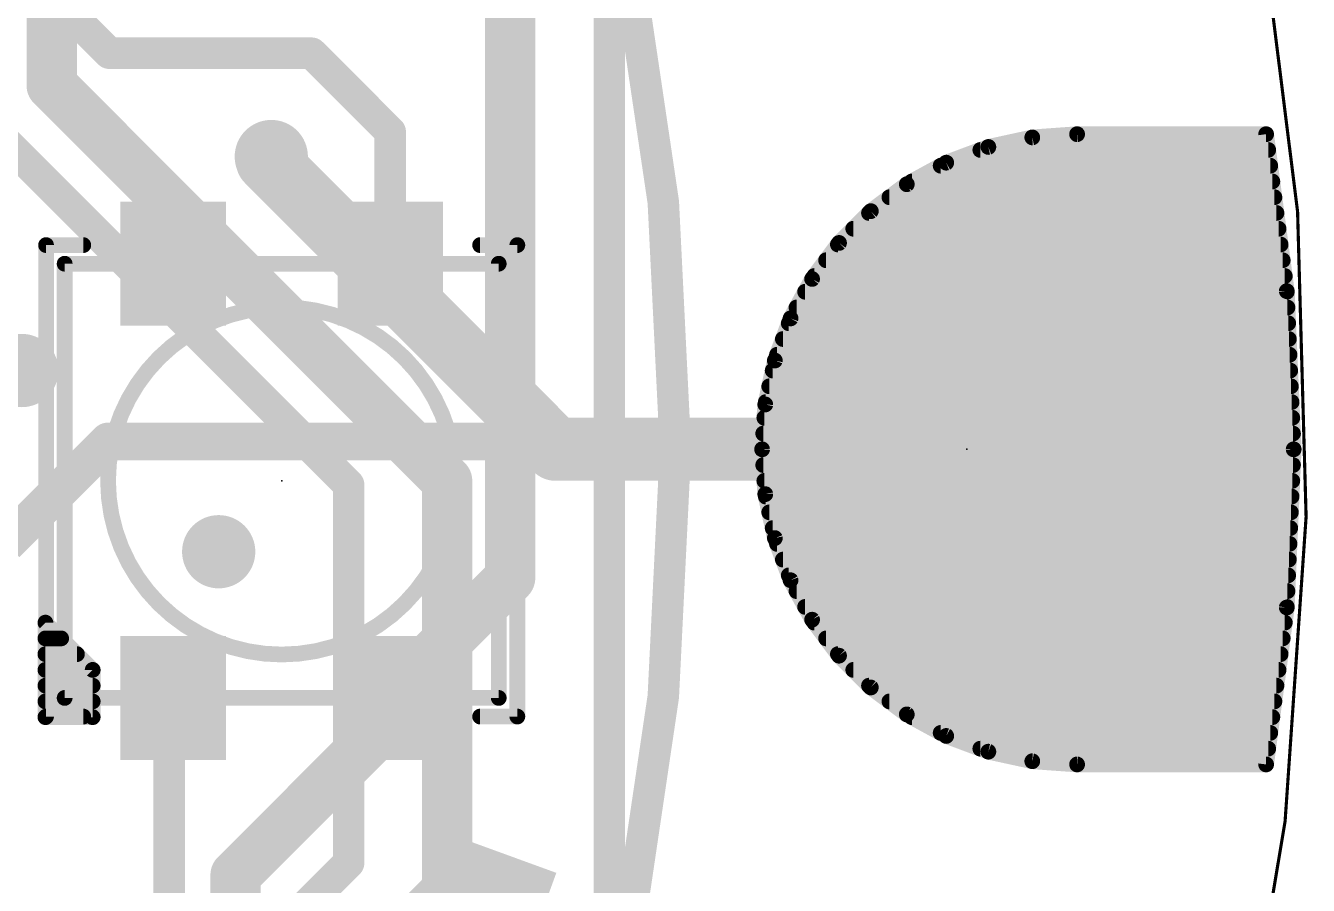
# Model space of a CAD drawing. Extents: x -25.4 to 25.4, y -26.7 to 25.8.
# Drawn here: x 15.08 to 25.42, y -3.51 to 3.41 of the extents above; entities that cross this region are included whole.
import ezdxf

# ---------------------------------------------------------------- set-up
doc = ezdxf.new("R2010")
doc.units = 0
for name, color, linetype in [('1', 12, 'CONTINUOUS'), ('16', 5, 'CONTINUOUS'), ('17', 110, 'CONTINUOUS'), ('18', 110, 'CONTINUOUS'), ('20', 53, 'CONTINUOUS'), ('21', 53, 'CONTINUOUS'), ('23', 53, 'CONTINUOUS'), ('51', 53, 'CONTINUOUS')]:
    doc.layers.add(name, color=color, linetype=linetype)

# ---------------------------------------------------------------- blocks, each defined once
blk = doc.blocks.new('ROUNDP')
at = {"const_width": 0.5}
blk.add_lwpolyline([(0, -0.25, 1), (0, 0.25, 1), (0, -0.25)], format="xyb", dxfattribs=at)
blk = doc.blocks.new('RECT')
blk.add_solid([(-0.5, -0.5), (0.5, -0.5), (-0.5, 0.5), (0.5, 0.5)])
blk = doc.blocks.new('ROUNDV')
at = {"const_width": 0.5}
blk.add_lwpolyline([(0, -0.25, 1), (0, 0.25, 1), (0, -0.25)], format="xyb", dxfattribs=at)

msp = doc.modelspace()

# ---------------------------------------------------------------- linework, layer by layer
at = {"layer": '1'}
for points, const_width in [([(20.32, 0, 0.4142), (0, 20.32)], 0.254), ([(15.7556, 3.2563, 1), (15.7556, 3.1293)], 0.127), ([(17.4312, 3.2377, 1), (17.3414, 3.1479)], 0.127), ([(17.3863, 3.1293, 1), (17.3863, 3.2563)], 0.127), ([(15.7107, 3.1479, 1), (15.8005, 3.2377)], 0.127), ([(18.0835, 2.5591, 1), (17.9565, 2.5591)], 0.127), ([(17.9751, 2.5142, 1), (18.0649, 2.604)], 0.127), ([(23.5585, 2.5718, 1), (23.5585, 2.5082)], 0.0635), ([(23.5608, 2.5083, 1), (23.5562, 2.5717)], 0.0635), ([(25.114, 2.5441, 1), (25.051, 2.5359)], 0.0635), ([(25.0825, 2.5082, 1), (25.0825, 2.5718)], 0.0635), ([(22.8362, 2.4681, 1), (22.8496, 2.4061)], 0.0635), ([(22.854, 2.4074, 1), (22.8318, 2.4669)], 0.0635), ([(23.1948, 2.5458, 1), (23.1993, 2.4825)], 0.0635), ([(23.2038, 2.4831, 1), (23.1903, 2.5452)], 0.0635), ([(22.7783, 2.4448, 1), (22.7783, 2.3813)], 0.0635), ([(25.0992, 2.3813, 1), (25.0992, 2.4448)], 0.0635), ([(22.4585, 2.3178, 1), (22.4585, 2.2542)], 0.0635), ([(22.4923, 2.3402, 1), (22.5144, 2.2807)], 0.0635), ([(22.5186, 2.2826, 1), (22.4881, 2.3383)], 0.0635), ([(25.1159, 2.2542, 1), (25.1159, 2.3178)], 0.0635), ([(22.1701, 2.1647, 1), (22.2005, 2.1089)], 0.0635), ([(22.2043, 2.1114, 1), (22.1662, 2.1622)], 0.0635), ([(22.226, 2.1908, 1), (22.226, 2.1273)], 0.0635), ([(25.1327, 2.1273, 1), (25.1327, 2.1908)], 0.0635), ([(22.0453, 2.0638, 1), (22.0453, 2.0002)], 0.0635), ([(25.1494, 2.0002, 1), (25.1494, 2.0638)], 0.0635), ([(21.8805, 1.9367, 1), (21.8805, 1.8733)], 0.0635), ([(21.8761, 1.945, 1), (21.9142, 1.8942)], 0.0635), ([(21.9176, 1.8972, 1), (21.8727, 1.9421)], 0.0635), ([(25.1661, 1.8733, 1), (25.1661, 1.9367)], 0.0635), ([(21.7536, 1.8097, 1), (21.7536, 1.7463)], 0.0635), ([(25.1828, 1.7463, 1), (25.1828, 1.8097)], 0.0635), ([(21.6297, 1.6827, 1), (21.6297, 1.6193)], 0.0635), ([(21.6164, 1.6858, 1), (21.6613, 1.6409)], 0.0635), ([(21.6643, 1.6443, 1), (21.6135, 1.6824)], 0.0635), ([(25.1995, 1.6193, 1), (25.1995, 1.6827)], 0.0635), ([(17.9565, 1.496, 1), (18.0835, 1.496)], 0.127), ([(21.5346, 1.5557, 1), (21.5346, 1.4923)], 0.0635), ([(25.2163, 1.4923, 1), (25.2163, 1.5557)], 0.0635), ([(21.4395, 1.4287, 1), (21.4395, 1.3653)], 0.0635), ([(25.233, 1.3653, 1), (25.233, 1.4287)], 0.0635), ([(21.3963, 1.3923, 1), (21.4471, 1.3542)], 0.0635), ([(21.4496, 1.358, 1), (21.3938, 1.3884)], 0.0635), ([(21.3653, 1.3017, 1), (21.3653, 1.2383)], 0.0635), ([(25.2808, 1.2762, 1), (25.2173, 1.2735)], 0.0635), ([(25.2176, 1.2707, 1), (25.2805, 1.279)], 0.0635), ([(25.2493, 1.2383, 1), (25.2493, 1.3017)], 0.0635), ([(21.296, 1.1747, 1), (21.296, 1.1113)], 0.0635), ([(25.2548, 1.1113, 1), (25.2548, 1.1747)], 0.0635), ([(21.2334, 1.0477, 1), (21.2334, 0.9843)], 0.0635), ([(21.2202, 1.0704, 1), (21.2759, 1.0399)], 0.0635), ([(21.2778, 1.0441, 1), (21.2183, 1.0662)], 0.0635), ([(25.2604, 0.9843, 1), (25.2604, 1.0477)], 0.0635), ([(21.1861, 0.9207, 1), (21.1861, 0.8573)], 0.0635), ([(25.2659, 0.8573, 1), (25.2659, 0.9207)], 0.0635), ([(21.0916, 0.7267, 1), (21.1511, 0.7045)], 0.0635), ([(21.1524, 0.7089, 1), (21.0904, 0.7223)], 0.0635), ([(21.1387, 0.7937, 1), (21.1387, 0.7303)], 0.0635), ([(25.2715, 0.7303, 1), (25.2715, 0.7937)], 0.0635), ([(21.1039, 0.6667, 1), (21.1039, 0.6033)], 0.0635), ([(25.277, 0.6033, 1), (25.277, 0.6667)], 0.0635), ([(21.0762, 0.5397, 1), (21.0762, 0.4763)], 0.0635), ([(25.2825, 0.4763, 1), (25.2825, 0.5397)], 0.0635), ([(21.076, 0.3592, 1), (21.0127, 0.3637)], 0.0635), ([(21.0486, 0.4128, 1), (21.0486, 0.3493)], 0.0635), ([(25.2881, 0.3493, 1), (25.2881, 0.4128)], 0.0635), ([(21.0367, 0.2858, 1), (21.0367, 0.2223)], 0.0635), ([(21.0133, 0.3682, 1), (21.0754, 0.3547)], 0.0635), ([(25.2936, 0.2223, 1), (25.2936, 0.2858)], 0.0635), ([(15.748, 0.1397, 1), (15.748, -0.0127)], 0.1524), ([(15.8019, 0.0096, 1), (15.6941, 0.1174)], 0.1524), ([(19.0881, 0.0635, 1), (18.8849, 0.0635)], 0.2032), ([(18.9865, -0.0127, 1), (18.9865, 0.1397)], 0.1524), ([(0, -20.32, 0.4142), (20.32, 0)], 0.254), ([(18.8849, 0.0635, 1), (19.0881, 0.0635)], 0.2032), ([(20.3835, 0, 1), (20.2565, 0)], 0.127), ([(21.0276, 0.1588, 1), (21.0276, 0.0953)], 0.0635), ([(25.2992, 0.0953, 1), (25.2992, 0.1588)], 0.0635), ([(20.2565, 0, 1), (20.3835, 0)], 0.127), ([(21.0502, 0.0023, 1), (20.9868, -0.0023)], 0.0635), ([(21.0185, 0.0318, 1), (21.0185, -0.0318)], 0.0635), ([(20.9868, 0.0023, 1), (21.0502, -0.0023)], 0.0635), ([(25.3364, -0.0014, 1), (25.273, 0.0014)], 0.0635), ([(25.273, -0.0014, 1), (25.3364, 0.0014)], 0.0635), ([(25.3047, -0.0318, 1), (25.3047, 0.0318)], 0.0635), ([(21.0276, -0.0953, 1), (21.0276, -0.1588)], 0.0635), ([(25.2992, -0.1588, 1), (25.2992, -0.0953)], 0.0635), ([(21.0367, -0.2223, 1), (21.0367, -0.2858)], 0.0635), ([(25.2936, -0.2858, 1), (25.2936, -0.2223)], 0.0635), ([(21.0754, -0.3547, 1), (21.0133, -0.3682)], 0.0635), ([(21.0127, -0.3637, 1), (21.076, -0.3592)], 0.0635), ([(21.0486, -0.3493, 1), (21.0486, -0.4128)], 0.0635), ([(25.2881, -0.4128, 1), (25.2881, -0.3493)], 0.0635), ([(21.0762, -0.4763, 1), (21.0762, -0.5397)], 0.0635), ([(25.2825, -0.5397, 1), (25.2825, -0.4763)], 0.0635), ([(21.1039, -0.6033, 1), (21.1039, -0.6667)], 0.0635), ([(25.277, -0.6667, 1), (25.277, -0.6033)], 0.0635), ([(21.1511, -0.7045, 1), (21.0916, -0.7267)], 0.0635), ([(21.0904, -0.7223, 1), (21.1524, -0.7089)], 0.0635), ([(21.1387, -0.7303, 1), (21.1387, -0.7937)], 0.0635), ([(25.2715, -0.7937, 1), (25.2715, -0.7303)], 0.0635), ([(21.1861, -0.8573, 1), (21.1861, -0.9207)], 0.0635), ([(25.2659, -0.9207, 1), (25.2659, -0.8573)], 0.0635), ([(19.0583, -1.1093, 1), (18.9147, -0.9657)], 0.2032), ([(18.8849, -1.0375, 1), (19.0881, -1.0375)], 0.2032), ([(21.2334, -0.9843, 1), (21.2334, -1.0477)], 0.0635), ([(21.2759, -1.0399, 1), (21.2202, -1.0704)], 0.0635), ([(21.2183, -1.0662, 1), (21.2778, -1.0441)], 0.0635), ([(25.2604, -1.0477, 1), (25.2604, -0.9843)], 0.0635), ([(21.296, -1.1113, 1), (21.296, -1.1747)], 0.0635), ([(25.2548, -1.1747, 1), (25.2548, -1.1113)], 0.0635), ([(21.3653, -1.2383, 1), (21.3653, -1.3017)], 0.0635), ([(25.2805, -1.279, 1), (25.2176, -1.2707)], 0.0635), ([(25.2493, -1.3017, 1), (25.2493, -1.2383)], 0.0635), ([(21.4471, -1.3542, 1), (21.3963, -1.3923)], 0.0635), ([(21.3938, -1.3884, 1), (21.4496, -1.358)], 0.0635), ([(21.4395, -1.3653, 1), (21.4395, -1.4287)], 0.0635), ([(25.2173, -1.2735, 1), (25.2808, -1.2762)], 0.0635), ([(25.233, -1.4287, 1), (25.233, -1.3653)], 0.0635), ([(21.5346, -1.4923, 1), (21.5346, -1.5557)], 0.0635), ([(25.2163, -1.5557, 1), (25.2163, -1.4923)], 0.0635), ([(21.6297, -1.6193, 1), (21.6297, -1.6827)], 0.0635), ([(21.6613, -1.6409, 1), (21.6164, -1.6858)], 0.0635), ([(21.6135, -1.6824, 1), (21.6643, -1.6443)], 0.0635), ([(25.1995, -1.6827, 1), (25.1995, -1.6193)], 0.0635), ([(21.7536, -1.7463, 1), (21.7536, -1.8097)], 0.0635), ([(25.1828, -1.8097, 1), (25.1828, -1.7463)], 0.0635), ([(18.1216, -2.004, 1), (17.9184, -2.004)], 0.2032), ([(17.9482, -1.9322, 1), (18.0918, -2.0758)], 0.2032), ([(21.8805, -1.8733, 1), (21.8805, -1.9367)], 0.0635), ([(21.9142, -1.8942, 1), (21.8761, -1.945)], 0.0635), ([(25.1661, -1.9367, 1), (25.1661, -1.8733)], 0.0635), ([(16.3013, -2.0362, 1), (16.1743, -2.0362)], 0.127), ([(16.1929, -1.9913, 1), (16.2827, -2.0811)], 0.127), ([(16.3149, -2.0489, 1), (16.2251, -1.9591)], 0.127), ([(21.8727, -1.9421, 1), (21.9176, -1.8972)], 0.0635), ([(18.0918, -2.2569, 1), (17.9482, -2.1132)], 0.2032), ([(22.0453, -2.0002, 1), (22.0453, -2.0638)], 0.0635), ([(25.1494, -2.0638, 1), (25.1494, -2.0002)], 0.0635), ([(17.9184, -2.1851, 1), (18.1216, -2.1851)], 0.2032), ([(22.2005, -2.1089, 1), (22.1701, -2.1647)], 0.0635), ([(22.1662, -2.1622, 1), (22.2043, -2.1114)], 0.0635), ([(22.226, -2.1273, 1), (22.226, -2.1908)], 0.0635), ([(25.1327, -2.1908, 1), (25.1327, -2.1273)], 0.0635), ([(22.4585, -2.2542, 1), (22.4585, -2.3178)], 0.0635), ([(22.5144, -2.2807, 1), (22.4923, -2.3402)], 0.0635), ([(22.4881, -2.3383, 1), (22.5186, -2.2826)], 0.0635), ([(25.1159, -2.3178, 1), (25.1159, -2.2542)], 0.0635), ([(22.7782, -2.3813, 1), (22.7782, -2.4448)], 0.0635), ([(22.8496, -2.4061, 1), (22.8362, -2.4681)], 0.0635), ([(22.8318, -2.4669, 1), (22.854, -2.4074)], 0.0635), ([(25.0992, -2.4448, 1), (25.0992, -2.3813)], 0.0635), ([(23.1993, -2.4825, 1), (23.1948, -2.5458)], 0.0635), ([(23.1903, -2.5452, 1), (23.2038, -2.4831)], 0.0635), ([(23.5585, -2.5082, 1), (23.5585, -2.5718)], 0.0635), ([(23.5585, -2.5082, 1), (23.5585, -2.5718)], 0.0635), ([(23.5562, -2.5717, 1), (23.5608, -2.5083)], 0.0635), ([(25.0825, -2.5718, 1), (25.0825, -2.5082)], 0.0635), ([(25.0825, -2.5718, 1), (25.0825, -2.5082)], 0.0635), ([(25.051, -2.5359, 1), (25.114, -2.5441)], 0.0635), ([(16.8751, -3.4316, 1), (16.6719, -3.4316)], 0.2032), ([(16.7017, -3.3597, 1), (16.8453, -3.5034)], 0.2032)]:
    msp.add_lwpolyline(points, format="xyb", dxfattribs=dict(at, const_width=const_width))
for points, const_width in [([(19.7866, -4.8287), (19.7866, 5.3086)], 0.254), ([(18.9865, 0.0635), (18.9865, 3.9904)], 0.4064), ([(15.3115, 3.6369), (15.7556, 3.1928)], 0.254), ([(15.7556, 3.1928), (17.3863, 3.1928)], 0.254), ([(17.3863, 3.1928), (18.02, 2.5591)], 0.254), ([(18.02, 2.5591), (18.02, 1.496)], 0.254), ([(23.5585, 2.54), (23.197, 2.5141)], 0.127), ([(25.0825, 2.54), (23.5585, 2.54)], 0.127), ([(25.2491, 1.2749), (25.0825, 2.54)], 0.127), ([(22.8429, 2.4371), (22.5033, 2.3105)], 0.127), ([(23.197, 2.5141), (22.8429, 2.4371)], 0.127), ([(22.7783, 2.413), (25.0992, 2.413)], 0.127), ([(22.5033, 2.3105), (22.1853, 2.1368)], 0.127), ([(22.4585, 2.286), (25.1159, 2.286)], 0.127), ([(22.1853, 2.1368), (21.8952, 1.9196)], 0.127), ([(22.226, 2.159), (25.1327, 2.159)], 0.127), ([(22.0453, 2.032), (25.1494, 2.032)], 0.127), ([(21.8952, 1.9196), (21.6389, 1.6633)], 0.127), ([(21.8805, 1.905), (25.1661, 1.905)], 0.127), ([(21.7536, 1.778), (25.1828, 1.778)], 0.127), ([(21.6389, 1.6633), (21.4217, 1.3732)], 0.127), ([(21.6297, 1.651), (25.1995, 1.651)], 0.127), ([(21.5346, 1.524), (25.2163, 1.524)], 0.127), ([(21.4395, 1.397), (25.233, 1.397)], 0.127), ([(21.4217, 1.3732), (21.248, 1.0552)], 0.127), ([(21.3653, 1.27), (25.2493, 1.27)], 0.127), ([(25.3047, 0), (25.2491, 1.2749)], 0.127), ([(21.296, 1.143), (25.2548, 1.143)], 0.127), ([(21.248, 1.0552), (21.1214, 0.7156)], 0.127), ([(21.2334, 1.016), (25.2604, 1.016)], 0.127), ([(21.1861, 0.889), (25.2659, 0.889)], 0.127), ([(21.1214, 0.7156), (21.0444, 0.3615)], 0.127), ([(21.1387, 0.762), (25.2715, 0.762)], 0.127), ([(21.1039, 0.635), (25.277, 0.635)], 0.127), ([(21.0762, 0.508), (25.2825, 0.508)], 0.127), ([(21.0444, 0.3615), (21.0185, 0)], 0.127), ([(21.0486, 0.381), (25.2881, 0.381)], 0.127), ([(21.0367, 0.254), (25.2936, 0.254)], 0.127), ([(14.9225, -0.762), (15.748, 0.0635)], 0.3048), ([(15.748, 0.0635), (18.9865, 0.0635)], 0.3048), ([(18.9865, -1.0375), (18.9865, 0.0635)], 0.4064), ([(21.0276, 0.127), (25.2992, 0.127)], 0.127), ([(21.0185, 0), (21.0444, -0.3615)], 0.127), ([(21.0185, 0), (25.3047, 0)], 0.127), ([(25.2491, -1.2749), (25.3047, 0)], 0.127), ([(21.0276, -0.127), (25.2992, -0.127)], 0.127), ([(21.0367, -0.254), (25.2936, -0.254)], 0.127), ([(21.0444, -0.3615), (21.1214, -0.7156)], 0.127), ([(21.0486, -0.381), (25.2881, -0.381)], 0.127), ([(21.0762, -0.508), (25.2825, -0.508)], 0.127), ([(21.1039, -0.635), (25.277, -0.635)], 0.127), ([(21.1214, -0.7156), (21.248, -1.0552)], 0.127), ([(21.1387, -0.762), (25.2715, -0.762)], 0.127), ([(21.1861, -0.889), (25.2659, -0.889)], 0.127), ([(18.02, -2.004), (18.9865, -1.0375)], 0.4064), ([(21.2334, -1.016), (25.2604, -1.016)], 0.127), ([(21.248, -1.0552), (21.4217, -1.3732)], 0.127), ([(21.296, -1.143), (25.2548, -1.143)], 0.127), ([(21.3653, -1.27), (25.2493, -1.27)], 0.127), ([(25.0825, -2.54), (25.2491, -1.2749)], 0.127), ([(21.4217, -1.3732), (21.6389, -1.6633)], 0.127), ([(21.4395, -1.397), (25.233, -1.397)], 0.127), ([(21.5346, -1.524), (25.2163, -1.524)], 0.127), ([(21.6297, -1.651), (25.1995, -1.651)], 0.127), ([(21.6389, -1.6633), (21.8952, -1.9196)], 0.127), ([(21.7536, -1.778), (25.1828, -1.778)], 0.127), ([(18.02, -2.004), (18.02, -2.1851)], 0.4064), ([(21.8805, -1.905), (25.1661, -1.905)], 0.127), ([(21.8952, -1.9196), (22.1853, -2.1368)], 0.127), ([(16.27, -2.004), (16.2378, -2.0362)], 0.254), ([(16.2378, -2.0362), (16.2378, -6.542)], 0.254), ([(18.02, -2.1851), (16.7735, -3.4316)], 0.4064), ([(22.0453, -2.032), (25.1494, -2.032)], 0.127), ([(22.1853, -2.1368), (22.5033, -2.3105)], 0.127), ([(22.226, -2.159), (25.1327, -2.159)], 0.127), ([(22.4585, -2.286), (25.1159, -2.286)], 0.127), ([(22.5033, -2.3105), (22.8429, -2.4371)], 0.127), ([(22.7782, -2.413), (25.0992, -2.413)], 0.127), ([(22.8429, -2.4371), (23.197, -2.5141)], 0.127), ([(23.197, -2.5141), (23.5585, -2.54)], 0.127), ([(23.5585, -2.54), (25.0825, -2.54)], 0.127), ([(23.5585, -2.54), (25.0825, -2.54)], 0.127), ([(16.7735, -5.5973), (16.7735, -3.4316)], 0.4064)]:
    msp.add_lwpolyline(points, dxfattribs=dict(at, const_width=const_width))
at = {"layer": '16'}
for points, const_width in [([(20.32, 0, 0.4142), (0, 20.32)], 0.254), ([(15.3626, 3.0055, 1), (15.219, 2.8619)], 0.2032), ([(15.1892, 2.9337, 1), (15.3924, 2.9337)], 0.2032), ([(17.151, 2.2699, 1), (16.9714, 2.4495)], 0.254), ([(23.5585, 2.5718, 1), (23.5585, 2.5082)], 0.0635), ([(23.5608, 2.5083, 1), (23.5562, 2.5717)], 0.0635), ([(25.114, 2.5441, 1), (25.051, 2.5359)], 0.0635), ([(25.0825, 2.5082, 1), (25.0825, 2.5718)], 0.0635), ([(17.118, 2.4164, 1), (16.9384, 2.2368)], 0.254), ([(16.9384, 2.4164, 1), (17.118, 2.2368)], 0.254), ([(22.8362, 2.4681, 1), (22.8496, 2.4061)], 0.0635), ([(22.854, 2.4074, 1), (22.8318, 2.4669)], 0.0635), ([(23.1948, 2.5458, 1), (23.1993, 2.4825)], 0.0635), ([(23.2038, 2.4831, 1), (23.1903, 2.5452)], 0.0635), ([(22.7783, 2.4448, 1), (22.7783, 2.3813)], 0.0635), ([(25.0992, 2.3813, 1), (25.0992, 2.4448)], 0.0635), ([(22.4585, 2.3178, 1), (22.4585, 2.2542)], 0.0635), ([(22.4923, 2.3402, 1), (22.5144, 2.2807)], 0.0635), ([(22.5186, 2.2826, 1), (22.4881, 2.3383)], 0.0635), ([(25.1159, 2.2542, 1), (25.1159, 2.3178)], 0.0635), ([(22.1701, 2.1647, 1), (22.2005, 2.1089)], 0.0635), ([(22.2043, 2.1114, 1), (22.1662, 2.1622)], 0.0635), ([(22.226, 2.1908, 1), (22.226, 2.1273)], 0.0635), ([(25.1327, 2.1273, 1), (25.1327, 2.1908)], 0.0635), ([(22.0453, 2.0638, 1), (22.0453, 2.0002)], 0.0635), ([(25.1494, 2.0002, 1), (25.1494, 2.0638)], 0.0635), ([(21.8805, 1.9367, 1), (21.8805, 1.8733)], 0.0635), ([(21.8761, 1.945, 1), (21.9142, 1.8942)], 0.0635), ([(21.9176, 1.8972, 1), (21.8727, 1.9421)], 0.0635), ([(25.1661, 1.8733, 1), (25.1661, 1.9367)], 0.0635), ([(21.7536, 1.8097, 1), (21.7536, 1.7463)], 0.0635), ([(25.1828, 1.7463, 1), (25.1828, 1.8097)], 0.0635), ([(21.6297, 1.6827, 1), (21.6297, 1.6193)], 0.0635), ([(21.6164, 1.6858, 1), (21.6613, 1.6409)], 0.0635), ([(21.6643, 1.6443, 1), (21.6135, 1.6824)], 0.0635), ([(25.1995, 1.6193, 1), (25.1995, 1.6827)], 0.0635), ([(21.5346, 1.5557, 1), (21.5346, 1.4923)], 0.0635), ([(25.2163, 1.4923, 1), (25.2163, 1.5557)], 0.0635), ([(21.4395, 1.4287, 1), (21.4395, 1.3653)], 0.0635), ([(25.233, 1.3653, 1), (25.233, 1.4287)], 0.0635), ([(21.3963, 1.3923, 1), (21.4471, 1.3542)], 0.0635), ([(21.4496, 1.358, 1), (21.3938, 1.3884)], 0.0635), ([(21.3653, 1.3017, 1), (21.3653, 1.2383)], 0.0635), ([(25.2808, 1.2762, 1), (25.2173, 1.2735)], 0.0635), ([(25.2176, 1.2707, 1), (25.2805, 1.279)], 0.0635), ([(25.2493, 1.2383, 1), (25.2493, 1.3017)], 0.0635), ([(21.296, 1.1747, 1), (21.296, 1.1113)], 0.0635), ([(25.2548, 1.1113, 1), (25.2548, 1.1747)], 0.0635), ([(21.2334, 1.0477, 1), (21.2334, 0.9843)], 0.0635), ([(21.2202, 1.0704, 1), (21.2759, 1.0399)], 0.0635), ([(21.2778, 1.0441, 1), (21.2183, 1.0662)], 0.0635), ([(25.2604, 0.9843, 1), (25.2604, 1.0477)], 0.0635), ([(21.1861, 0.9207, 1), (21.1861, 0.8573)], 0.0635), ([(25.2659, 0.8573, 1), (25.2659, 0.9207)], 0.0635), ([(21.0916, 0.7267, 1), (21.1511, 0.7045)], 0.0635), ([(21.1524, 0.7089, 1), (21.0904, 0.7223)], 0.0635), ([(21.1387, 0.7937, 1), (21.1387, 0.7303)], 0.0635), ([(25.2715, 0.7303, 1), (25.2715, 0.7937)], 0.0635), ([(21.1039, 0.6667, 1), (21.1039, 0.6033)], 0.0635), ([(25.277, 0.6033, 1), (25.277, 0.6667)], 0.0635), ([(21.0762, 0.5397, 1), (21.0762, 0.4763)], 0.0635), ([(25.2825, 0.4763, 1), (25.2825, 0.5397)], 0.0635), ([(21.076, 0.3592, 1), (21.0127, 0.3637)], 0.0635), ([(21.0486, 0.4128, 1), (21.0486, 0.3493)], 0.0635), ([(25.2881, 0.3493, 1), (25.2881, 0.4128)], 0.0635), ([(21.0367, 0.2858, 1), (21.0367, 0.2223)], 0.0635), ([(21.0133, 0.3682, 1), (21.0754, 0.3547)], 0.0635), ([(25.2936, 0.2223, 1), (25.2936, 0.2858)], 0.0635), ([(19.3548, 0.127, 1), (19.3548, -0.127)], 0.254), ([(19.265, -0.0898, 1), (19.4446, 0.0898)], 0.254), ([(23.1775, -0.127, 1), (23.1775, 0.127)], 0.254), ([(0, -20.32, 0.4142), (20.32, 0)], 0.254), ([(20.3835, 0, 1), (20.2565, 0)], 0.127), ([(21.0276, 0.1588, 1), (21.0276, 0.0953)], 0.0635), ([(25.2992, 0.0953, 1), (25.2992, 0.1588)], 0.0635), ([(20.2565, 0, 1), (20.3835, 0)], 0.127), ([(21.0502, 0.0023, 1), (20.9868, -0.0023)], 0.0635), ([(21.0185, 0.0318, 1), (21.0185, -0.0318)], 0.0635), ([(20.9868, 0.0023, 1), (21.0502, -0.0023)], 0.0635), ([(25.3364, -0.0014, 1), (25.273, 0.0014)], 0.0635), ([(25.273, -0.0014, 1), (25.3364, 0.0014)], 0.0635), ([(25.3047, -0.0318, 1), (25.3047, 0.0318)], 0.0635), ([(18.5801, -0.254, 1), (18.3769, -0.254)], 0.2032), ([(18.4067, -0.3258, 1), (18.5503, -0.1822)], 0.2032), ([(21.0276, -0.0953, 1), (21.0276, -0.1588)], 0.0635), ([(25.2992, -0.1588, 1), (25.2992, -0.0953)], 0.0635), ([(17.7483, -0.2858, 1), (17.6212, -0.2858)], 0.127), ([(17.6398, -0.3307, 1), (17.7297, -0.2408)], 0.127), ([(21.0367, -0.2223, 1), (21.0367, -0.2858)], 0.0635), ([(25.2936, -0.2858, 1), (25.2936, -0.2223)], 0.0635), ([(21.0754, -0.3547, 1), (21.0133, -0.3682)], 0.0635), ([(21.0127, -0.3637, 1), (21.076, -0.3592)], 0.0635), ([(21.0486, -0.3493, 1), (21.0486, -0.4128)], 0.0635), ([(25.2881, -0.4128, 1), (25.2881, -0.3493)], 0.0635), ([(21.0762, -0.4763, 1), (21.0762, -0.5397)], 0.0635), ([(25.2825, -0.5397, 1), (25.2825, -0.4763)], 0.0635), ([(21.1039, -0.6033, 1), (21.1039, -0.6667)], 0.0635), ([(25.277, -0.6667, 1), (25.277, -0.6033)], 0.0635), ([(21.1511, -0.7045, 1), (21.0916, -0.7267)], 0.0635), ([(21.0904, -0.7223, 1), (21.1524, -0.7089)], 0.0635), ([(21.1387, -0.7303, 1), (21.1387, -0.7937)], 0.0635), ([(25.2715, -0.7937, 1), (25.2715, -0.7303)], 0.0635), ([(21.1861, -0.8573, 1), (21.1861, -0.9207)], 0.0635), ([(25.2659, -0.9207, 1), (25.2659, -0.8573)], 0.0635), ([(21.2334, -0.9843, 1), (21.2334, -1.0477)], 0.0635), ([(21.2759, -1.0399, 1), (21.2202, -1.0704)], 0.0635), ([(21.2183, -1.0662, 1), (21.2778, -1.0441)], 0.0635), ([(25.2604, -1.0477, 1), (25.2604, -0.9843)], 0.0635), ([(21.296, -1.1113, 1), (21.296, -1.1747)], 0.0635), ([(25.2548, -1.1747, 1), (25.2548, -1.1113)], 0.0635), ([(21.3653, -1.2383, 1), (21.3653, -1.3017)], 0.0635), ([(25.2805, -1.279, 1), (25.2176, -1.2707)], 0.0635), ([(25.2493, -1.3017, 1), (25.2493, -1.2383)], 0.0635), ([(21.4471, -1.3542, 1), (21.3963, -1.3923)], 0.0635), ([(21.3938, -1.3884, 1), (21.4496, -1.358)], 0.0635), ([(21.4395, -1.3653, 1), (21.4395, -1.4287)], 0.0635), ([(25.2173, -1.2735, 1), (25.2808, -1.2762)], 0.0635), ([(25.233, -1.4287, 1), (25.233, -1.3653)], 0.0635), ([(21.5346, -1.4923, 1), (21.5346, -1.5557)], 0.0635), ([(25.2163, -1.5557, 1), (25.2163, -1.4923)], 0.0635), ([(21.6297, -1.6193, 1), (21.6297, -1.6827)], 0.0635), ([(21.6613, -1.6409, 1), (21.6164, -1.6858)], 0.0635), ([(21.6135, -1.6824, 1), (21.6643, -1.6443)], 0.0635), ([(25.1995, -1.6827, 1), (25.1995, -1.6193)], 0.0635), ([(21.7536, -1.7463, 1), (21.7536, -1.8097)], 0.0635), ([(25.1828, -1.8097, 1), (25.1828, -1.7463)], 0.0635), ([(21.8805, -1.8733, 1), (21.8805, -1.9367)], 0.0635), ([(21.9142, -1.8942, 1), (21.8761, -1.945)], 0.0635), ([(25.1661, -1.9367, 1), (25.1661, -1.8733)], 0.0635), ([(21.8727, -1.9421, 1), (21.9176, -1.8972)], 0.0635), ([(22.0453, -2.0002, 1), (22.0453, -2.0638)], 0.0635), ([(25.1494, -2.0638, 1), (25.1494, -2.0002)], 0.0635), ([(22.2005, -2.1089, 1), (22.1701, -2.1647)], 0.0635), ([(22.1662, -2.1622, 1), (22.2043, -2.1114)], 0.0635), ([(22.226, -2.1273, 1), (22.226, -2.1908)], 0.0635), ([(25.1327, -2.1908, 1), (25.1327, -2.1273)], 0.0635), ([(22.4585, -2.2542, 1), (22.4585, -2.3178)], 0.0635), ([(22.5144, -2.2807, 1), (22.4923, -2.3402)], 0.0635), ([(22.4881, -2.3383, 1), (22.5186, -2.2826)], 0.0635), ([(25.1159, -2.3178, 1), (25.1159, -2.2542)], 0.0635), ([(22.7782, -2.3813, 1), (22.7782, -2.4448)], 0.0635), ([(22.8496, -2.4061, 1), (22.8362, -2.4681)], 0.0635), ([(22.8318, -2.4669, 1), (22.854, -2.4074)], 0.0635), ([(25.0992, -2.4448, 1), (25.0992, -2.3813)], 0.0635), ([(23.1993, -2.4825, 1), (23.1948, -2.5458)], 0.0635), ([(23.1903, -2.5452, 1), (23.2038, -2.4831)], 0.0635), ([(23.5585, -2.5082, 1), (23.5585, -2.5718)], 0.0635), ([(23.5585, -2.5082, 1), (23.5585, -2.5718)], 0.0635), ([(23.5562, -2.5717, 1), (23.5608, -2.5083)], 0.0635), ([(25.0825, -2.5718, 1), (25.0825, -2.5082)], 0.0635), ([(25.0825, -2.5718, 1), (25.0825, -2.5082)], 0.0635), ([(25.051, -2.5359, 1), (25.114, -2.5441)], 0.0635), ([(17.6212, -3.3338, 1), (17.7483, -3.3338)], 0.127), ([(17.7297, -3.3787, 1), (17.6398, -3.2888)], 0.127), ([(18.5503, -3.6278, 1), (18.4067, -3.4842)], 0.2032), ([(18.3769, -3.556, 1), (18.5801, -3.556)], 0.2032)]:
    msp.add_lwpolyline(points, format="xyb", dxfattribs=dict(at, const_width=const_width))
for points, const_width in [([(15.2908, 2.9337), (15.2908, 11.5443)], 0.4064), ([(10.3632, 7.0358), (17.6848, -0.2858)], 0.254), ([(18.4785, -0.254), (15.2908, 2.9337)], 0.4064), ([(17.0282, 2.3266), (17.0612, 2.3597)], 0.508), ([(23.5585, 2.54), (23.197, 2.5141)], 0.127), ([(25.0825, 2.54), (23.5585, 2.54)], 0.127), ([(25.2491, 1.2749), (25.0825, 2.54)], 0.127), ([(19.3548, 0), (17.0282, 2.3266)], 0.508), ([(22.8429, 2.4371), (22.5033, 2.3105)], 0.127), ([(23.197, 2.5141), (22.8429, 2.4371)], 0.127), ([(22.7783, 2.413), (25.0992, 2.413)], 0.127), ([(22.5033, 2.3105), (22.1853, 2.1368)], 0.127), ([(22.4585, 2.286), (25.1159, 2.286)], 0.127), ([(22.1853, 2.1368), (21.8952, 1.9196)], 0.127), ([(22.226, 2.159), (25.1327, 2.159)], 0.127), ([(22.0453, 2.032), (25.1494, 2.032)], 0.127), ([(21.8952, 1.9196), (21.6389, 1.6633)], 0.127), ([(21.8805, 1.905), (25.1661, 1.905)], 0.127), ([(21.7536, 1.778), (25.1828, 1.778)], 0.127), ([(21.6389, 1.6633), (21.4217, 1.3732)], 0.127), ([(21.6297, 1.651), (25.1995, 1.651)], 0.127), ([(21.5346, 1.524), (25.2163, 1.524)], 0.127), ([(21.4395, 1.397), (25.233, 1.397)], 0.127), ([(21.4217, 1.3732), (21.248, 1.0552)], 0.127), ([(21.3653, 1.27), (25.2493, 1.27)], 0.127), ([(25.3047, 0), (25.2491, 1.2749)], 0.127), ([(21.296, 1.143), (25.2548, 1.143)], 0.127), ([(21.248, 1.0552), (21.1214, 0.7156)], 0.127), ([(21.2334, 1.016), (25.2604, 1.016)], 0.127), ([(21.1861, 0.889), (25.2659, 0.889)], 0.127), ([(21.1214, 0.7156), (21.0444, 0.3615)], 0.127), ([(21.1387, 0.762), (25.2715, 0.762)], 0.127), ([(21.1039, 0.635), (25.277, 0.635)], 0.127), ([(21.0762, 0.508), (25.2825, 0.508)], 0.127), ([(21.0444, 0.3615), (21.0185, 0)], 0.127), ([(21.0486, 0.381), (25.2881, 0.381)], 0.127), ([(21.0367, 0.254), (25.2936, 0.254)], 0.127), ([(23.1775, 0), (19.3548, 0)], 0.508), ([(21.0276, 0.127), (25.2992, 0.127)], 0.127), ([(21.0185, 0), (21.0444, -0.3615)], 0.127), ([(21.0185, 0), (25.3047, 0)], 0.127), ([(25.2491, -1.2749), (25.3047, 0)], 0.127), ([(18.4785, -3.556), (18.4785, -0.254)], 0.4064), ([(21.0276, -0.127), (25.2992, -0.127)], 0.127), ([(17.6848, -0.2858), (17.6848, -3.3338)], 0.254), ([(21.0367, -0.254), (25.2936, -0.254)], 0.127), ([(21.0444, -0.3615), (21.1214, -0.7156)], 0.127), ([(21.0486, -0.381), (25.2881, -0.381)], 0.127), ([(21.0762, -0.508), (25.2825, -0.508)], 0.127), ([(21.1039, -0.635), (25.277, -0.635)], 0.127), ([(21.1214, -0.7156), (21.248, -1.0552)], 0.127), ([(21.1387, -0.762), (25.2715, -0.762)], 0.127), ([(21.1861, -0.889), (25.2659, -0.889)], 0.127), ([(21.2334, -1.016), (25.2604, -1.016)], 0.127), ([(21.248, -1.0552), (21.4217, -1.3732)], 0.127), ([(21.296, -1.143), (25.2548, -1.143)], 0.127), ([(21.3653, -1.27), (25.2493, -1.27)], 0.127), ([(25.0825, -2.54), (25.2491, -1.2749)], 0.127), ([(21.4217, -1.3732), (21.6389, -1.6633)], 0.127), ([(21.4395, -1.397), (25.233, -1.397)], 0.127), ([(21.5346, -1.524), (25.2163, -1.524)], 0.127), ([(21.6297, -1.651), (25.1995, -1.651)], 0.127), ([(21.6389, -1.6633), (21.8952, -1.9196)], 0.127), ([(21.7536, -1.778), (25.1828, -1.778)], 0.127), ([(21.8805, -1.905), (25.1661, -1.905)], 0.127), ([(21.8952, -1.9196), (22.1853, -2.1368)], 0.127), ([(22.0453, -2.032), (25.1494, -2.032)], 0.127), ([(22.1853, -2.1368), (22.5033, -2.3105)], 0.127), ([(22.226, -2.159), (25.1327, -2.159)], 0.127), ([(22.4585, -2.286), (25.1159, -2.286)], 0.127), ([(22.5033, -2.3105), (22.8429, -2.4371)], 0.127), ([(22.7782, -2.413), (25.0992, -2.413)], 0.127), ([(22.8429, -2.4371), (23.197, -2.5141)], 0.127), ([(23.197, -2.5141), (23.5585, -2.54)], 0.127), ([(23.5585, -2.54), (25.0825, -2.54)], 0.127), ([(23.5585, -2.54), (25.0825, -2.54)], 0.127), ([(17.6848, -3.3338), (9.8679, -11.1506)], 0.254), ([(10.9855, -11.049), (18.4785, -3.556)], 0.4064)]:
    msp.add_lwpolyline(points, dxfattribs=dict(at, const_width=const_width))
at = {"layer": '20', "const_width": 0.0254}
msp.add_lwpolyline([(-3.4925, 25.146, 14.4823), (3.4925, 25.146)], format="xyb", dxfattribs=at)
at = {"layer": '21', "const_width": 0.127}
for points in [[(15.245, -2.154), (15.245, 1.646)], [(15.245, 1.646), (15.545, 1.646)], [(19.045, 1.646), (18.745, 1.646)], [(19.045, -2.154), (19.045, 1.646)], [(15.621, -1.778), (15.24, -1.397)], [(15.24, -1.397), (15.24, -2.159)], [(15.24, -1.524), (15.367, -1.524)], [(15.24, -1.651), (15.494, -1.651)], [(15.24, -1.778), (15.621, -1.778)], [(15.621, -2.159), (15.621, -1.778)], [(15.24, -1.905), (15.621, -1.905)], [(15.24, -2.032), (15.621, -2.032)], [(15.24, -2.159), (15.621, -2.159)], [(15.24, -2.159), (15.621, -2.159)], [(15.545, -2.154), (15.245, -2.154)], [(18.745, -2.154), (19.045, -2.154)]]:
    msp.add_lwpolyline(points, dxfattribs=at)
at = {"layer": '21', "const_width": 0.0635}
for points in [[(15.2768, 1.646, 1), (15.2133, 1.646)], [(15.245, 1.6778, 1), (15.245, 1.6143)], [(15.545, 1.6143, 1), (15.545, 1.6778)], [(18.745, 1.6778, 1), (18.745, 1.6143)], [(19.0768, 1.646, 1), (19.0133, 1.646)], [(19.045, 1.6143, 1), (19.045, 1.6778)], [(15.2625, -1.3745, 1), (15.2175, -1.4195)], [(15.2718, -1.397, 1), (15.2082, -1.397)], [(15.24, -1.4923, 1), (15.24, -1.5557)], [(15.367, -1.5557, 1), (15.367, -1.4923)], [(15.24, -1.6193, 1), (15.24, -1.6827)], [(15.494, -1.6827, 1), (15.494, -1.6193)], [(15.24, -1.7463, 1), (15.24, -1.8097)], [(15.6528, -1.778, 1), (15.5892, -1.778)], [(15.5985, -1.8005, 1), (15.6435, -1.7555)], [(15.621, -1.8097, 1), (15.621, -1.7463)], [(15.24, -1.8733, 1), (15.24, -1.9367)], [(15.621, -1.9367, 1), (15.621, -1.8733)], [(15.24, -2.0002, 1), (15.24, -2.0638)], [(15.621, -2.0638, 1), (15.621, -2.0002)], [(15.2082, -2.159, 1), (15.2718, -2.159)], [(15.24, -2.1273, 1), (15.24, -2.1908)], [(15.24, -2.1273, 1), (15.24, -2.1908)], [(15.245, -2.1222, 1), (15.245, -2.1858)], [(15.2133, -2.154, 1), (15.2768, -2.154)], [(15.545, -2.1858, 1), (15.545, -2.1222)], [(15.5892, -2.159, 1), (15.6528, -2.159)], [(15.621, -2.1908, 1), (15.621, -2.1273)], [(15.621, -2.1908, 1), (15.621, -2.1273)], [(18.745, -2.1222, 1), (18.745, -2.1858)], [(19.0133, -2.154, 1), (19.0768, -2.154)], [(19.045, -2.1858, 1), (19.045, -2.1222)]]:
    msp.add_lwpolyline(points, format="xyb", dxfattribs=at)
at = {"layer": '23'}
for p in [(22.6695, 0), (17.145, -0.254)]:
    msp.add_point(p, dxfattribs=at)
at = {"layer": '51', "const_width": 0.127}
for points in [[(15.395, -2.004), (15.395, 1.496)], [(15.395, 1.496), (18.895, 1.496)], [(18.895, 1.496), (18.895, -2.004)], [(18.895, -2.004), (15.395, -2.004)]]:
    msp.add_lwpolyline(points, dxfattribs=at)
at = {"layer": '51'}
for points, const_width in [([(15.395, 1.5277, 1), (15.395, 1.4643)], 0.0635), ([(15.4268, 1.496, 1), (15.3633, 1.496)], 0.0635), ([(18.9267, 1.496, 1), (18.8633, 1.496)], 0.0635), ([(18.895, 1.4643, 1), (18.895, 1.5277)], 0.0635), ([(17.145, -1.654, 1), (17.145, 1.146, 1), (17.145, -1.654)], 0.127), ([(15.395, -1.9723, 1), (15.395, -2.0358)], 0.0635), ([(18.895, -2.0358, 1), (18.895, -1.9723)], 0.0635), ([(15.3633, -2.004, 1), (15.4268, -2.004)], 0.0635), ([(18.8633, -2.004, 1), (18.9267, -2.004)], 0.0635)]:
    msp.add_lwpolyline(points, format="xyb", dxfattribs=dict(at, const_width=const_width))

# ---------------------------------------------------------------- block references
at = {"layer": '1'}
for p, xscale, rotation in [((16.27, 1.496), 0.85, 180), ((18.02, 1.496), 0.85, 180), ((16.27, -2.004), 0.85, 180), ((18.02, -2.004), 0.85, 180), ((18.7057, -3.7479), 1.075, 250)]:
    msp.add_blockref('RECT', p, dxfattribs=dict(at, xscale=xscale, rotation=rotation))
at = {"layer": '17', "xscale": 4.216, "yscale": 4.216, "rotation": 270}
msp.add_blockref('ROUNDP', (23.1775, 0), dxfattribs=at)
msp.add_blockref('ROUNDP', (23.1775, 0), dxfattribs=at)
at = {"layer": '18', "xscale": 0.5906, "yscale": 0.5906}
for p in [(17.0612, 2.3597), (17.0612, 2.3597), (15.0495, 0.635), (15.0495, 0.635), (16.637, -0.8255), (16.637, -0.8255)]:
    msp.add_blockref('ROUNDV', p, dxfattribs=at)

doc.saveas('drawing.dxf')
